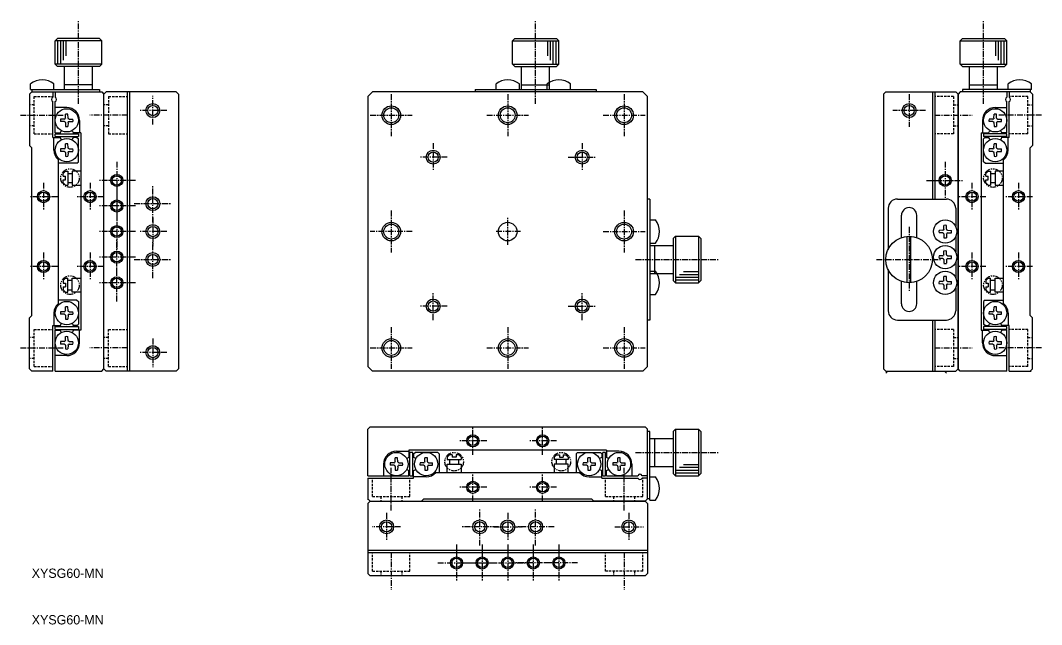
# Model space of a CAD drawing. Extents: x 62 to 281, y 71 to 320.
# Drawn here: x 62.1 to 281.4, y 71 to 200.8 of the extents above; entities that cross this region are included whole.
import ezdxf

# ---------------------------------------------------------------- set-up
doc = ezdxf.new("R2010")
doc.units = 0
for name, pattern in [('CENTER', [2, 1.25, -0.25, 0.25, -0.25]), ('DASHED', [0.75, 0.5, -0.25]), ('PHANTOM', [2.5, 1.25, -0.25, 0.25, -0.25, 0.25, -0.25])]:
    doc.linetypes.add(name, pattern=pattern)
doc.layers.get('0').update_dxf_attribs({"linetype": 'CONTINUOUS'})
doc.layers.add('CENTER', color=1, linetype='CENTER')

msp = doc.modelspace()

# ---------------------------------------------------------------- linework, layer by layer
at = {"color": 7, "linetype": 'CONTINUOUS'}
for p, q in [((69.54, 196.39), (70.04, 196.89)), ((79.54, 196.39), (69.54, 196.39)), ((69.54, 191.39), (69.54, 196.39)), ((79.04, 196.89), (70.04, 196.89)), ((79.04, 196.89), (79.54, 196.39)), ((79.54, 191.39), (79.54, 196.39)), ((168.23, 196.89), (167.73, 196.39)), ((167.73, 196.39), (177.73, 196.39)), ((167.73, 191.39), (167.73, 196.39)), ((168.23, 196.89), (177.23, 196.89)), ((177.73, 196.39), (177.23, 196.89)), ((177.73, 191.39), (177.73, 196.39)), ((264.43, 196.89), (263.93, 196.39)), ((263.93, 196.39), (273.93, 196.39)), ((263.93, 191.39), (263.93, 196.39)), ((264.43, 196.89), (273.43, 196.89)), ((273.93, 196.39), (273.43, 196.89)), ((273.93, 191.39), (273.93, 196.39)), ((79.54, 191.39), (69.54, 191.39)), ((70.04, 190.89), (69.54, 191.39)), ((79.04, 190.89), (70.04, 190.89)), ((71.54, 185.89), (71.54, 190.89)), ((77.54, 185.89), (77.54, 190.89)), ((79.54, 191.39), (79.04, 190.89)), ((167.73, 191.39), (177.73, 191.39)), ((167.73, 191.39), (168.23, 190.89)), ((168.23, 190.89), (177.23, 190.89)), ((169.73, 185.89), (169.73, 190.89)), ((175.73, 185.89), (175.73, 190.89)), ((177.23, 190.89), (177.73, 191.39)), ((263.93, 191.39), (273.93, 191.39)), ((263.93, 191.39), (264.43, 190.89)), ((264.43, 190.89), (273.43, 190.89)), ((265.93, 185.89), (265.93, 190.89)), ((271.93, 185.89), (271.93, 190.89)), ((273.43, 190.89), (273.93, 191.39)), ((64.29, 185.89), (64.29, 187.11)), ((69.29, 185.89), (69.29, 187.11)), ((77.54, 186.89), (71.54, 186.89)), ((164.23, 185.89), (164.23, 187.11)), ((169.23, 185.89), (169.23, 187.11)), ((169.73, 186.89), (175.73, 186.89)), ((175.23, 185.89), (175.23, 187.11)), ((180.23, 185.89), (180.23, 187.11)), ((265.93, 186.89), (271.93, 186.89)), ((274.18, 185.89), (274.18, 187.11)), ((279.18, 185.89), (279.18, 187.11)), ((64.04, 184.89), (64.54, 185.39)), ((64.04, 184.89), (64.04, 173.89)), ((64.29, 185.89), (79.04, 185.89)), ((64.54, 185.89), (64.54, 185.39)), ((64.54, 185.39), (79.54, 185.39)), ((69.04, 185.39), (69.04, 184.25)), ((69.54, 185.39), (69.54, 184.25)), ((79.04, 185.89), (79.04, 185.39)), ((79.54, 185.39), (80.04, 184.89)), ((80.04, 184.89), (80.54, 185.39)), ((80.04, 125.89), (80.04, 184.89)), ((80.04, 125.89), (80.04, 184.89)), ((95.54, 185.39), (80.54, 185.39)), ((85.04, 185.39), (85.04, 125.39)), ((85.54, 185.39), (85.54, 125.39)), ((96.04, 184.89), (95.54, 185.39)), ((96.04, 184.89), (96.04, 125.89)), ((136.73, 184.39), (137.73, 185.39)), ((136.73, 184.39), (136.73, 126.39)), ((195.73, 185.39), (137.73, 185.39)), ((159.73, 185.89), (185.73, 185.89)), ((159.73, 185.89), (159.73, 185.39)), ((185.73, 185.89), (185.73, 185.39)), ((196.73, 184.39), (195.73, 185.39)), ((196.73, 126.39), (196.73, 184.39)), ((247.43, 184.89), (247.93, 185.39)), ((247.43, 184.89), (247.43, 125.89)), ((247.93, 185.39), (262.93, 185.39)), ((257.93, 185.39), (257.93, 162.39)), ((258.43, 185.39), (258.43, 162.39)), ((263.43, 184.89), (262.93, 185.39)), ((263.93, 185.39), (263.43, 184.89)), ((263.43, 125.89), (263.43, 184.89)), ((263.43, 184.89), (263.43, 125.89)), ((278.93, 185.39), (263.93, 185.39)), ((264.43, 185.89), (264.43, 185.39)), ((279.18, 185.89), (264.43, 185.89)), ((273.93, 185.39), (273.93, 184.25)), ((274.43, 185.39), (274.43, 184.25)), ((278.93, 185.89), (278.93, 185.39)), ((279.43, 184.89), (278.93, 185.39)), ((279.43, 184.89), (279.43, 173.89)), ((69.04, 175.59), (69.04, 183.33)), ((69.54, 176.59), (69.54, 183.33)), ((72.04, 182.04), (69.54, 182.04)), ((271.43, 182.04), (273.93, 182.04)), ((273.93, 176.59), (273.93, 183.33)), ((274.43, 175.59), (274.43, 183.33)), ((71.77, 179.77), (71.78, 180.62)), ((72.32, 179.77), (72.3, 180.62)), ((271.15, 179.77), (271.17, 180.62)), ((271.7, 179.77), (271.69, 180.62)), ((71.54, 179.56), (70.72, 179.55)), ((71.54, 179.02), (70.72, 179.03)), ((71.54, 179.56), (71.71, 179.64)), ((71.54, 179.02), (71.71, 178.94)), ((71.77, 179.77), (71.71, 179.64)), ((71.77, 178.81), (71.71, 178.94)), ((71.77, 178.81), (71.78, 177.97)), ((72.32, 178.81), (72.3, 177.97)), ((72.32, 179.77), (72.38, 179.64)), ((72.32, 178.81), (72.38, 178.94)), ((72.54, 179.56), (72.38, 179.64)), ((72.54, 179.02), (72.38, 178.94)), ((72.54, 179.56), (73.37, 179.55)), ((72.54, 179.02), (73.37, 179.03)), ((74.79, 179.29), (74.79, 176.59)), ((268.68, 179.29), (268.68, 176.59)), ((270.93, 179.56), (270.1, 179.55)), ((270.93, 179.02), (270.1, 179.03)), ((270.93, 179.56), (271.09, 179.64)), ((270.93, 179.02), (271.09, 178.94)), ((271.15, 179.77), (271.09, 179.64)), ((271.15, 178.81), (271.09, 178.94)), ((271.15, 178.81), (271.17, 177.97)), ((271.7, 178.81), (271.69, 177.97)), ((271.7, 179.77), (271.76, 179.64)), ((271.7, 178.81), (271.76, 178.94)), ((271.93, 179.56), (271.76, 179.64)), ((271.93, 179.02), (271.76, 178.94)), ((271.93, 179.56), (272.75, 179.55)), ((271.93, 179.02), (272.75, 179.03)), ((69.04, 175.59), (70.63, 175.59)), ((69.29, 172.89), (69.29, 175.59)), ((69.54, 176.59), (70.63, 176.59)), ((69.54, 175.79), (69.54, 176.39)), ((69.54, 176.39), (74.54, 176.39)), ((69.54, 175.79), (74.54, 175.79)), ((75.04, 176.59), (73.46, 176.59)), ((74.24, 175.59), (73.46, 175.59)), ((74.24, 175.59), (74.54, 175.29)), ((74.54, 176.39), (74.54, 175.79)), ((75.04, 176.59), (75.04, 134.19)), ((268.43, 176.59), (270.01, 176.59)), ((268.43, 176.59), (268.43, 134.19)), ((268.93, 176.39), (268.93, 175.79)), ((273.93, 176.39), (268.93, 176.39)), ((273.93, 175.79), (268.93, 175.79)), ((269.23, 175.59), (268.93, 175.29)), ((269.23, 175.59), (270.01, 175.59)), ((273.93, 176.59), (272.84, 176.59)), ((274.43, 175.59), (272.84, 175.59)), ((273.93, 175.79), (273.93, 176.39)), ((274.18, 172.89), (274.18, 175.59)), ((64.04, 173.89), (64.54, 173.39)), ((64.54, 137.39), (64.54, 173.39)), ((71.54, 173.16), (71.71, 173.24)), ((71.77, 173.37), (71.71, 173.24)), ((71.77, 173.37), (71.78, 174.22)), ((72.32, 173.37), (72.3, 174.22)), ((72.32, 173.37), (72.38, 173.24)), ((72.54, 173.16), (72.38, 173.24)), ((74.54, 170.39), (74.54, 175.29)), ((268.93, 170.39), (268.93, 175.29)), ((270.93, 173.16), (271.09, 173.24)), ((271.15, 173.37), (271.09, 173.24)), ((271.15, 173.37), (271.17, 174.22)), ((271.7, 173.37), (271.69, 174.22)), ((271.7, 173.37), (271.76, 173.24)), ((271.93, 173.16), (271.76, 173.24)), ((279.43, 173.89), (278.93, 173.39)), ((278.93, 137.39), (278.93, 173.39)), ((71.54, 173.16), (70.72, 173.15)), ((71.54, 172.62), (70.72, 172.63)), ((71.54, 172.62), (71.71, 172.54)), ((71.77, 172.41), (71.71, 172.54)), ((71.77, 172.41), (71.78, 171.57)), ((72.32, 172.41), (72.3, 171.57)), ((72.32, 172.41), (72.38, 172.54)), ((72.54, 172.62), (72.38, 172.54)), ((72.54, 173.16), (73.37, 173.15)), ((72.54, 172.62), (73.37, 172.63)), ((270.93, 173.16), (270.1, 173.15)), ((270.93, 172.62), (270.1, 172.63)), ((270.93, 172.62), (271.09, 172.54)), ((271.15, 172.41), (271.09, 172.54)), ((271.15, 172.41), (271.17, 171.57)), ((271.7, 172.41), (271.69, 171.57)), ((271.7, 172.41), (271.76, 172.54)), ((271.93, 172.62), (271.76, 172.54)), ((271.93, 173.16), (272.75, 173.15)), ((271.93, 172.62), (272.75, 172.63)), ((70.24, 139.97), (70.24, 170.81)), ((74.24, 170.09), (70.24, 170.09)), ((74.24, 170.09), (74.54, 170.39)), ((269.23, 170.09), (268.93, 170.39)), ((269.23, 170.09), (273.23, 170.09)), ((273.23, 139.97), (273.23, 170.81)), ((71.74, 168.39), (71.24, 167.89)), ((71.24, 167.29), (71.24, 167.89)), ((71.24, 167.29), (71.74, 167.29)), ((71.74, 168.39), (72.24, 168.39)), ((71.74, 166.49), (71.74, 167.29)), ((72.24, 168.39), (72.24, 165.39)), ((72.24, 167.89), (73.24, 167.89)), ((73.24, 168.39), (73.24, 165.39)), ((75.04, 168.39), (73.24, 168.39)), ((269.93, 168.39), (269.43, 167.89)), ((269.43, 167.29), (269.43, 167.89)), ((269.43, 167.29), (269.93, 167.29)), ((269.93, 168.39), (270.43, 168.39)), ((269.93, 166.49), (269.93, 167.29)), ((270.43, 168.39), (270.43, 165.39)), ((270.43, 167.89), (271.43, 167.89)), ((271.43, 168.39), (271.43, 165.39)), ((273.23, 168.39), (271.43, 168.39)), ((71.24, 165.89), (71.24, 166.49)), ((71.24, 166.49), (71.74, 166.49)), ((71.74, 165.39), (71.24, 165.89)), ((71.74, 165.39), (72.24, 165.39)), ((73.24, 165.89), (72.24, 165.89)), ((73.24, 165.39), (75.04, 165.39)), ((269.43, 165.89), (269.43, 166.49)), ((269.43, 166.49), (269.93, 166.49)), ((269.93, 165.39), (269.43, 165.89)), ((269.93, 165.39), (270.43, 165.39)), ((271.43, 165.89), (270.43, 165.89)), ((271.43, 165.39), (273.23, 165.39)), ((197.23, 162.39), (196.73, 162.39)), ((197.23, 162.39), (197.23, 136.39)), ((250.43, 162.39), (260.93, 162.39)), ((248.43, 160.39), (248.43, 151.57)), ((262.93, 160.39), (262.93, 156.48)), ((197.23, 157.89), (198.46, 157.89)), ((251.28, 154.18), (251.28, 158.89)), ((254.58, 154.04), (254.58, 158.89)), ((260.2, 155.67), (260.33, 155.72)), ((260.4, 155.89), (260.33, 155.72)), ((260.4, 155.89), (260.42, 156.72)), ((260.95, 155.89), (260.94, 156.72)), ((260.95, 155.89), (261.03, 155.72)), ((261.16, 155.67), (261.03, 155.72)), ((202.73, 154.39), (202.23, 153.89)), ((202.23, 153.89), (202.23, 144.89)), ((202.73, 154.39), (202.73, 144.39)), ((202.73, 154.39), (207.73, 154.39)), ((207.73, 154.39), (207.73, 144.39)), ((208.23, 153.89), (207.73, 154.39)), ((208.23, 153.89), (208.23, 144.89)), ((252.53, 144.41), (252.53, 154.37)), ((253.33, 144.41), (253.33, 154.37)), ((260.2, 155.67), (259.35, 155.65)), ((260.2, 155.12), (259.35, 155.13)), ((260.2, 155.12), (260.33, 155.06)), ((260.4, 154.89), (260.33, 155.06)), ((260.4, 154.89), (260.42, 154.07)), ((260.95, 154.89), (260.94, 154.07)), ((260.95, 154.89), (261.03, 155.06)), ((261.16, 155.12), (261.03, 155.06)), ((261.16, 155.67), (262, 155.65)), ((261.16, 155.12), (262, 155.13)), ((262.93, 154.3), (262.93, 150.98)), ((197.23, 152.89), (198.46, 152.89)), ((197.23, 152.39), (202.23, 152.39)), ((198.23, 152.39), (198.23, 146.39)), ((260.2, 150.17), (259.35, 150.15)), ((260.2, 149.62), (259.35, 149.63)), ((260.2, 150.17), (260.33, 150.22)), ((260.2, 149.62), (260.33, 149.56)), ((260.4, 150.39), (260.33, 150.22)), ((260.4, 149.39), (260.33, 149.56)), ((260.4, 150.39), (260.42, 151.22)), ((260.4, 149.39), (260.42, 148.57)), ((260.95, 150.39), (260.94, 151.22)), ((260.95, 149.39), (260.94, 148.57)), ((260.95, 150.39), (261.03, 150.22)), ((260.95, 149.39), (261.03, 149.56)), ((261.16, 150.17), (261.03, 150.22)), ((261.16, 149.62), (261.03, 149.56)), ((261.16, 150.17), (262, 150.15)), ((261.16, 149.62), (262, 149.63)), ((248.43, 147.21), (248.43, 138.39)), ((262.93, 148.8), (262.93, 145.48)), ((71.74, 145.39), (71.24, 144.89)), ((71.24, 144.89), (71.24, 144.29)), ((71.74, 145.39), (72.24, 145.39)), ((72.24, 142.39), (72.24, 145.39)), ((73.24, 144.89), (72.24, 144.89)), ((73.24, 142.39), (73.24, 145.39)), ((73.24, 145.39), (75.04, 145.39)), ((197.23, 146.89), (198.46, 146.89)), ((197.23, 146.39), (202.23, 146.39)), ((202.23, 144.89), (202.73, 144.39)), ((207.73, 144.39), (208.23, 144.89)), ((254.58, 139.89), (254.58, 144.75)), ((260.4, 144.89), (260.33, 144.72)), ((260.4, 144.89), (260.42, 145.72)), ((260.95, 144.89), (260.94, 145.72)), ((260.95, 144.89), (261.03, 144.72)), ((269.93, 145.39), (269.43, 144.89)), ((269.43, 144.89), (269.43, 144.29)), ((269.93, 145.39), (270.43, 145.39)), ((270.43, 142.39), (270.43, 145.39)), ((271.43, 144.89), (270.43, 144.89)), ((271.43, 142.39), (271.43, 145.39)), ((271.43, 145.39), (273.23, 145.39)), ((71.24, 144.29), (71.74, 144.29)), ((71.24, 143.49), (71.24, 142.89)), ((71.24, 143.49), (71.74, 143.49)), ((71.74, 142.39), (71.24, 142.89)), ((71.74, 144.29), (71.74, 143.49)), ((72.24, 142.89), (73.24, 142.89)), ((202.73, 144.39), (207.73, 144.39)), ((251.28, 139.89), (251.28, 144.61)), ((260.2, 144.67), (259.35, 144.65)), ((260.2, 144.12), (259.35, 144.13)), ((260.2, 144.67), (260.33, 144.72)), ((260.2, 144.12), (260.33, 144.06)), ((260.4, 143.89), (260.33, 144.06)), ((260.4, 143.89), (260.42, 143.07)), ((260.95, 143.89), (260.94, 143.07)), ((260.95, 143.89), (261.03, 144.06)), ((261.16, 144.67), (261.03, 144.72)), ((261.16, 144.12), (261.03, 144.06)), ((261.16, 144.67), (262, 144.65)), ((261.16, 144.12), (262, 144.13)), ((262.93, 143.3), (262.93, 138.39)), ((269.43, 144.29), (269.93, 144.29)), ((269.43, 143.49), (269.43, 142.89)), ((269.43, 143.49), (269.93, 143.49)), ((269.93, 142.39), (269.43, 142.89)), ((269.93, 144.29), (269.93, 143.49)), ((270.43, 142.89), (271.43, 142.89)), ((74.24, 140.69), (70.24, 140.69)), ((71.74, 142.39), (72.24, 142.39)), ((75.04, 142.39), (73.24, 142.39)), ((74.24, 140.69), (74.54, 140.39)), ((74.54, 140.39), (74.54, 135.49)), ((197.23, 141.89), (198.46, 141.89)), ((269.23, 140.69), (268.93, 140.39)), ((268.93, 140.39), (268.93, 135.49)), ((269.23, 140.69), (273.23, 140.69)), ((269.93, 142.39), (270.43, 142.39)), ((273.23, 142.39), (271.43, 142.39)), ((71.54, 138.16), (70.72, 138.15)), ((71.54, 138.16), (71.71, 138.24)), ((71.77, 138.37), (71.71, 138.24)), ((71.77, 138.37), (71.78, 139.22)), ((72.32, 138.37), (72.3, 139.22)), ((72.32, 138.37), (72.38, 138.24)), ((72.54, 138.16), (72.38, 138.24)), ((72.54, 138.16), (73.37, 138.15)), ((270.93, 138.16), (270.1, 138.15)), ((270.93, 138.16), (271.09, 138.24)), ((271.15, 138.37), (271.09, 138.24)), ((271.15, 138.37), (271.17, 139.22)), ((271.7, 138.37), (271.69, 139.22)), ((271.7, 138.37), (271.76, 138.24)), ((271.93, 138.16), (271.76, 138.24)), ((271.93, 138.16), (272.75, 138.15)), ((64.54, 137.39), (64.04, 136.89)), ((64.04, 125.89), (64.04, 136.89)), ((69.29, 137.89), (69.29, 135.19)), ((71.54, 137.62), (70.72, 137.63)), ((71.54, 137.62), (71.71, 137.54)), ((71.77, 137.41), (71.71, 137.54)), ((71.77, 137.41), (71.78, 136.57)), ((72.32, 137.41), (72.3, 136.57)), ((72.32, 137.41), (72.38, 137.54)), ((72.54, 137.62), (72.38, 137.54)), ((72.54, 137.62), (73.37, 137.63)), ((197.23, 136.39), (196.73, 136.39)), ((250.43, 136.39), (260.93, 136.39)), ((257.93, 136.39), (257.93, 125.39)), ((258.43, 136.39), (258.43, 125.39)), ((270.93, 137.62), (270.1, 137.63)), ((270.93, 137.62), (271.09, 137.54)), ((271.15, 137.41), (271.09, 137.54)), ((271.15, 137.41), (271.17, 136.57)), ((271.7, 137.41), (271.69, 136.57)), ((271.7, 137.41), (271.76, 137.54)), ((271.93, 137.62), (271.76, 137.54)), ((271.93, 137.62), (272.75, 137.63)), ((274.18, 137.89), (274.18, 135.19)), ((278.93, 137.39), (279.43, 136.89)), ((279.43, 125.89), (279.43, 136.89)), ((69.04, 135.19), (70.63, 135.19)), ((69.04, 125.39), (69.04, 135.19)), ((69.54, 134.39), (69.54, 134.99)), ((69.54, 134.99), (74.54, 134.99)), ((69.54, 134.39), (74.54, 134.39)), ((69.54, 134.19), (70.63, 134.19)), ((69.54, 125.39), (69.54, 134.19)), ((74.24, 135.19), (73.46, 135.19)), ((75.04, 134.19), (73.46, 134.19)), ((74.24, 135.19), (74.54, 135.49)), ((74.54, 134.99), (74.54, 134.39)), ((74.79, 131.49), (74.79, 134.19)), ((268.43, 134.19), (270.01, 134.19)), ((268.68, 131.49), (268.68, 134.19)), ((269.23, 135.19), (268.93, 135.49)), ((268.93, 134.99), (268.93, 134.39)), ((273.93, 134.99), (268.93, 134.99)), ((273.93, 134.39), (268.93, 134.39)), ((269.23, 135.19), (270.01, 135.19)), ((274.43, 135.19), (272.84, 135.19)), ((273.93, 134.19), (272.84, 134.19)), ((273.93, 134.39), (273.93, 134.99)), ((273.93, 125.39), (273.93, 134.19)), ((274.43, 125.39), (274.43, 135.19)), ((71.54, 131.76), (70.72, 131.75)), ((71.54, 131.76), (71.71, 131.84)), ((71.77, 131.97), (71.71, 131.84)), ((71.77, 131.97), (71.78, 132.82)), ((72.32, 131.97), (72.3, 132.82)), ((72.32, 131.97), (72.38, 131.84)), ((72.54, 131.76), (72.38, 131.84)), ((72.54, 131.76), (73.37, 131.75)), ((270.93, 131.76), (270.1, 131.75)), ((270.93, 131.76), (271.09, 131.84)), ((271.15, 131.97), (271.09, 131.84)), ((271.15, 131.97), (271.17, 132.82)), ((271.7, 131.97), (271.69, 132.82)), ((271.7, 131.97), (271.76, 131.84)), ((271.93, 131.76), (271.76, 131.84)), ((271.93, 131.76), (272.75, 131.75)), ((71.54, 131.22), (70.72, 131.23)), ((71.54, 131.22), (71.71, 131.14)), ((71.77, 131.01), (71.71, 131.14)), ((71.77, 131.01), (71.78, 130.17)), ((72.32, 131.01), (72.3, 130.17)), ((72.32, 131.01), (72.38, 131.14)), ((72.54, 131.22), (72.38, 131.14)), ((72.54, 131.22), (73.37, 131.23)), ((270.93, 131.22), (270.1, 131.23)), ((270.93, 131.22), (271.09, 131.14)), ((271.15, 131.01), (271.09, 131.14)), ((271.15, 131.01), (271.17, 130.17)), ((271.7, 131.01), (271.69, 130.17)), ((271.7, 131.01), (271.76, 131.14)), ((271.93, 131.22), (271.76, 131.14)), ((271.93, 131.22), (272.75, 131.23)), ((72.04, 128.74), (69.54, 128.74)), ((271.43, 128.74), (273.93, 128.74)), ((64.04, 125.89), (64.54, 125.39)), ((69.04, 125.39), (64.54, 125.39)), ((69.54, 125.39), (79.54, 125.39)), ((79.54, 125.39), (80.04, 125.89)), ((80.04, 125.89), (80.54, 125.39)), ((95.54, 125.39), (80.54, 125.39)), ((95.54, 125.39), (96.04, 125.89)), ((137.73, 125.39), (136.73, 126.39)), ((195.73, 125.39), (137.73, 125.39)), ((196.73, 126.39), (195.73, 125.39)), ((247.93, 125.39), (247.43, 125.89)), ((247.93, 125.39), (262.93, 125.39)), ((263.43, 125.89), (262.93, 125.39)), ((263.93, 125.39), (263.43, 125.89)), ((273.93, 125.39), (263.93, 125.39)), ((274.43, 125.39), (279.13, 125.39)), ((279.43, 125.89), (278.93, 125.39)), ((136.73, 112.95), (137.23, 113.45)), ((136.73, 102.95), (136.73, 112.95)), ((137.23, 113.45), (196.23, 113.45)), ((196.73, 112.95), (196.23, 113.45)), ((196.73, 97.95), (196.73, 112.95)), ((197.23, 112.45), (196.73, 112.45)), ((197.23, 97.7), (197.23, 112.45)), ((202.73, 112.95), (202.23, 112.45)), ((202.23, 112.45), (202.23, 103.45)), ((202.73, 112.95), (202.73, 102.95)), ((202.73, 112.95), (207.73, 112.95)), ((207.73, 112.95), (207.73, 102.95)), ((208.23, 112.45), (207.73, 112.95)), ((208.23, 112.45), (208.23, 103.45)), ((197.23, 110.95), (202.23, 110.95)), ((198.23, 110.95), (198.23, 104.95)), ((142.83, 108.2), (145.53, 108.2)), ((145.53, 108.45), (145.53, 106.87)), ((187.93, 108.45), (145.53, 108.45)), ((146.33, 107.95), (145.73, 107.95)), ((145.73, 102.95), (145.73, 107.95)), ((146.33, 102.95), (146.33, 107.95)), ((146.53, 107.65), (146.83, 107.95)), ((146.53, 107.65), (146.53, 106.87)), ((151.73, 107.95), (146.83, 107.95)), ((152.03, 107.65), (151.73, 107.95)), ((152.03, 107.65), (152.03, 103.65)), ((153.73, 106.95), (154.23, 107.45)), ((154.83, 107.45), (154.23, 107.45)), ((154.83, 107.45), (154.83, 106.95)), ((156.23, 107.45), (155.63, 107.45)), ((155.63, 107.45), (155.63, 106.95)), ((156.73, 106.95), (156.23, 107.45)), ((176.73, 106.95), (177.23, 107.45)), ((177.23, 107.45), (177.83, 107.45)), ((177.83, 107.45), (177.83, 106.95)), ((178.63, 107.45), (179.23, 107.45)), ((178.63, 107.45), (178.63, 106.95)), ((179.73, 106.95), (179.23, 107.45)), ((181.43, 107.65), (181.73, 107.95)), ((181.43, 107.65), (181.43, 103.65)), ((181.73, 107.95), (186.63, 107.95)), ((186.93, 107.65), (186.63, 107.95)), ((186.93, 107.65), (186.93, 106.87)), ((187.73, 107.95), (187.13, 107.95)), ((187.13, 102.95), (187.13, 107.95)), ((187.73, 102.95), (187.73, 107.95)), ((187.93, 108.45), (187.93, 106.87)), ((190.63, 108.2), (187.93, 108.2)), ((140.08, 105.45), (140.08, 102.95)), ((142.35, 105.73), (141.51, 105.71)), ((142.35, 105.73), (142.49, 105.79)), ((142.56, 105.95), (142.49, 105.79)), ((142.56, 105.95), (142.57, 106.78)), ((143.11, 105.95), (143.09, 106.78)), ((143.11, 105.95), (143.18, 105.79)), ((143.32, 105.73), (143.18, 105.79)), ((143.32, 105.73), (144.16, 105.71)), ((148.75, 105.73), (147.91, 105.71)), ((148.75, 105.73), (148.89, 105.79)), ((148.96, 105.95), (148.89, 105.79)), ((148.96, 105.95), (148.97, 106.78)), ((149.51, 105.95), (149.49, 106.78)), ((149.51, 105.95), (149.58, 105.79)), ((149.72, 105.73), (149.58, 105.79)), ((149.72, 105.73), (150.56, 105.71)), ((153.73, 106.95), (153.73, 106.45)), ((153.73, 106.45), (156.73, 106.45)), ((153.73, 105.45), (156.73, 105.45)), ((153.73, 103.65), (153.73, 105.45)), ((154.23, 106.45), (154.23, 105.45)), ((155.63, 106.95), (154.83, 106.95)), ((156.23, 105.45), (156.23, 106.45)), ((156.73, 106.95), (156.73, 106.45)), ((156.73, 105.45), (156.73, 103.65)), ((176.73, 106.95), (176.73, 106.45)), ((179.73, 106.45), (176.73, 106.45)), ((179.73, 105.45), (176.73, 105.45)), ((176.73, 105.45), (176.73, 103.65)), ((177.23, 105.45), (177.23, 106.45)), ((177.83, 106.95), (178.63, 106.95)), ((179.23, 106.45), (179.23, 105.45)), ((179.73, 106.95), (179.73, 106.45)), ((179.73, 103.65), (179.73, 105.45)), ((183.75, 105.73), (182.91, 105.71)), ((183.75, 105.73), (183.89, 105.79)), ((183.96, 105.95), (183.89, 105.79)), ((183.96, 105.95), (183.97, 106.78)), ((184.51, 105.95), (184.49, 106.78)), ((184.51, 105.95), (184.58, 105.79)), ((184.72, 105.73), (184.58, 105.79)), ((184.72, 105.73), (185.56, 105.71)), ((190.15, 105.73), (189.31, 105.71)), ((190.15, 105.73), (190.29, 105.79)), ((190.36, 105.95), (190.29, 105.79)), ((190.36, 105.95), (190.37, 106.78)), ((190.91, 105.95), (190.89, 106.78)), ((190.91, 105.95), (190.98, 105.79)), ((191.12, 105.73), (190.98, 105.79)), ((191.12, 105.73), (191.96, 105.71)), ((193.38, 105.45), (193.38, 102.95)), ((142.35, 105.18), (141.51, 105.19)), ((142.35, 105.18), (142.49, 105.12)), ((142.56, 104.95), (142.49, 105.12)), ((142.56, 104.95), (142.57, 104.13)), ((143.11, 104.95), (143.09, 104.13)), ((143.11, 104.95), (143.18, 105.12)), ((143.32, 105.18), (143.18, 105.12)), ((143.32, 105.18), (144.16, 105.19)), ((145.53, 102.95), (145.53, 104.04)), ((146.53, 102.45), (146.53, 104.04)), ((148.75, 105.18), (147.91, 105.19)), ((148.75, 105.18), (148.89, 105.12)), ((148.96, 104.95), (148.89, 105.12)), ((148.96, 104.95), (148.97, 104.13)), ((149.51, 104.95), (149.49, 104.13)), ((149.51, 104.95), (149.58, 105.12)), ((149.72, 105.18), (149.58, 105.12)), ((149.72, 105.18), (150.56, 105.19)), ((151.31, 103.65), (182.16, 103.65)), ((183.75, 105.18), (182.91, 105.19)), ((183.75, 105.18), (183.89, 105.12)), ((183.96, 104.95), (183.89, 105.12)), ((183.96, 104.95), (183.97, 104.13)), ((184.51, 104.95), (184.49, 104.13)), ((184.51, 104.95), (184.58, 105.12)), ((184.72, 105.18), (184.58, 105.12)), ((184.72, 105.18), (185.56, 105.19)), ((186.93, 102.45), (186.93, 104.04)), ((187.93, 102.95), (187.93, 104.04)), ((190.15, 105.18), (189.31, 105.19)), ((190.15, 105.18), (190.29, 105.12)), ((190.36, 104.95), (190.29, 105.12)), ((190.36, 104.95), (190.37, 104.13)), ((190.91, 104.95), (190.89, 104.13)), ((190.91, 104.95), (190.98, 105.12)), ((191.12, 105.18), (190.98, 105.12)), ((191.12, 105.18), (191.96, 105.19)), ((197.23, 104.95), (202.23, 104.95)), ((202.23, 103.45), (202.73, 102.95)), ((207.73, 102.95), (208.23, 103.45)), ((136.73, 102.95), (145.53, 102.95)), ((136.73, 102.45), (136.73, 97.75)), ((136.73, 102.45), (146.53, 102.45)), ((145.73, 102.95), (146.33, 102.95)), ((149.23, 102.7), (146.53, 102.7)), ((184.23, 102.7), (186.93, 102.7)), ((186.93, 102.45), (194.68, 102.45)), ((187.13, 102.95), (187.73, 102.95)), ((187.93, 102.95), (194.68, 102.95)), ((196.73, 102.95), (195.59, 102.95)), ((196.73, 102.45), (195.59, 102.45)), ((197.23, 102.7), (198.46, 102.7)), ((202.73, 102.95), (207.73, 102.95)), ((137.23, 97.45), (136.73, 97.95)), ((137.23, 97.45), (136.73, 96.95)), ((136.73, 96.95), (136.73, 81.95)), ((137.23, 97.45), (196.23, 97.45)), ((137.23, 97.45), (148.23, 97.45)), ((148.73, 97.95), (148.23, 97.45)), ((148.73, 97.95), (184.73, 97.95)), ((185.23, 97.45), (184.73, 97.95)), ((196.23, 97.45), (185.23, 97.45)), ((196.23, 97.45), (196.73, 97.95)), ((196.73, 96.95), (196.23, 97.45)), ((197.23, 97.95), (196.73, 97.95)), ((196.73, 96.95), (196.73, 81.95)), ((197.23, 97.7), (198.46, 97.7)), ((136.73, 86.95), (196.73, 86.95)), ((136.73, 86.45), (196.73, 86.45)), ((137.23, 81.45), (136.73, 81.95)), ((196.23, 81.45), (137.23, 81.45)), ((196.23, 81.45), (196.73, 81.95))]:
    msp.add_line(p, q, dxfattribs=at)
at = {"color": 3, "linetype": 'CONTINUOUS'}
for p, q in [((70.14, 191.39), (70.14, 196.39)), ((70.74, 191.39), (70.74, 196.39)), ((71.34, 192.25), (71.34, 196.39)), ((71.94, 193.12), (71.94, 196.39)), ((175.33, 193.12), (175.33, 196.39)), ((175.93, 192.25), (175.93, 196.39)), ((176.53, 191.39), (176.53, 196.39)), ((177.13, 191.39), (177.13, 196.39)), ((271.53, 193.12), (271.53, 196.39)), ((272.13, 192.25), (272.13, 196.39)), ((272.73, 191.39), (272.73, 196.39)), ((273.33, 191.39), (273.33, 196.39)), ((202.73, 145.59), (207.73, 145.59)), ((202.73, 144.99), (207.73, 144.99)), ((203.6, 146.19), (207.73, 146.19)), ((204.47, 146.79), (207.73, 146.79)), ((248.35, 125.39), (247.93, 124.97)), ((260.93, 124.97), (260.51, 125.39)), ((204.47, 105.35), (207.73, 105.35)), ((202.73, 104.15), (207.73, 104.15)), ((202.73, 103.55), (207.73, 103.55)), ((203.6, 104.75), (207.73, 104.75))]:
    msp.add_line(p, q, dxfattribs=at)
at = {"color": 3, "linetype": 'DASHED'}
for p, q in [((65.04, 184.39), (69.04, 184.39)), ((65.04, 176.39), (65.04, 184.39)), ((81.04, 184.39), (81.04, 176.39)), ((81.04, 184.39), (85.04, 184.39)), ((262.43, 184.39), (258.43, 184.39)), ((262.43, 184.39), (262.43, 176.39)), ((278.43, 184.39), (274.43, 184.39)), ((278.43, 176.39), (278.43, 184.39)), ((65.04, 182.64), (64.04, 182.64)), ((81.04, 182.64), (80.04, 182.64)), ((262.43, 182.64), (263.43, 182.64)), ((278.43, 182.64), (279.43, 182.64)), ((65.04, 178.14), (64.04, 178.14)), ((81.04, 178.14), (80.04, 178.14)), ((262.43, 178.14), (263.43, 178.14)), ((278.43, 178.14), (279.43, 178.14)), ((65.04, 176.39), (69.04, 176.39)), ((81.04, 176.39), (85.04, 176.39)), ((262.43, 176.39), (258.43, 176.39)), ((278.43, 176.39), (274.43, 176.39)), ((65.04, 134.39), (69.04, 134.39)), ((65.04, 126.39), (65.04, 134.39)), ((81.04, 126.39), (81.04, 134.39)), ((81.04, 134.39), (85.04, 134.39)), ((262.43, 134.39), (258.43, 134.39)), ((262.43, 134.39), (262.43, 126.39)), ((278.43, 134.39), (274.43, 134.39)), ((278.43, 126.39), (278.43, 134.39)), ((65.04, 132.64), (64.04, 132.64)), ((81.04, 132.64), (80.04, 132.64)), ((262.43, 132.64), (263.43, 132.64)), ((278.43, 132.64), (279.43, 132.64)), ((65.04, 128.14), (64.04, 128.14)), ((81.04, 128.14), (80.04, 128.14)), ((262.43, 128.14), (263.43, 128.14)), ((278.43, 128.14), (279.43, 128.14)), ((65.04, 126.39), (69.04, 126.39)), ((81.04, 126.39), (85.04, 126.39)), ((262.43, 126.39), (258.43, 126.39)), ((278.43, 126.39), (274.43, 126.39)), ((137.73, 98.45), (137.73, 102.45)), ((145.73, 98.45), (145.73, 102.45)), ((187.73, 98.45), (187.73, 102.45)), ((195.73, 98.45), (195.73, 102.45)), ((137.73, 98.45), (145.73, 98.45)), ((139.48, 98.45), (139.48, 97.45)), ((143.98, 98.45), (143.98, 97.45)), ((187.73, 98.45), (195.73, 98.45)), ((189.48, 98.45), (189.48, 97.45)), ((193.98, 98.45), (193.98, 97.45)), ((137.73, 82.45), (137.73, 86.45)), ((145.73, 82.45), (145.73, 86.45)), ((187.73, 82.45), (187.73, 86.45)), ((195.73, 82.45), (195.73, 86.45)), ((137.73, 82.45), (145.73, 82.45)), ((139.48, 82.45), (139.48, 81.45)), ((143.98, 82.45), (143.98, 81.45)), ((195.73, 82.45), (187.73, 82.45)), ((189.48, 82.45), (189.48, 81.45)), ((193.98, 82.45), (193.98, 81.45))]:
    msp.add_line(p, q, dxfattribs=at)
at = {"color": 3, "linetype": 'CONTINUOUS'}
for centre, radius in [((90.54, 181.39), 1.5), ((141.73, 180.39), 2), ((166.73, 180.39), 2), ((191.73, 180.39), 2), ((252.93, 181.39), 1.5), ((150.73, 171.39), 1.5), ((182.73, 171.39), 1.5), ((82.79, 166.39), 1.3), ((260.68, 166.39), 1.3), ((67.04, 162.89), 1.3), ((77.04, 162.89), 1.3), ((90.54, 161.39), 1.5), ((266.43, 162.89), 1.3), ((276.43, 162.89), 1.3), ((82.79, 160.89), 1.3), ((82.79, 155.39), 1.3), ((90.54, 155.39), 1.5), ((141.73, 155.39), 2), ((191.73, 155.39), 2), ((67.04, 147.89), 1.3), ((77.04, 147.89), 1.3), ((82.79, 149.89), 1.3), ((90.54, 149.39), 1.5), ((266.43, 147.89), 1.3), ((276.43, 147.89), 1.3), ((82.79, 144.39), 1.3), ((150.73, 139.39), 1.5), ((182.73, 139.39), 1.5), ((141.73, 130.39), 2), ((166.73, 130.39), 2), ((191.73, 130.39), 2), ((90.54, 129.39), 1.5), ((159.23, 110.45), 1.3), ((174.23, 110.45), 1.3), ((159.23, 100.45), 1.3), ((174.23, 100.45), 1.3), ((140.73, 91.95), 1.5), ((160.73, 91.95), 1.5), ((166.73, 91.95), 1.5), ((172.73, 91.95), 1.5), ((192.73, 91.95), 1.5), ((155.73, 84.2), 1.3), ((161.23, 84.2), 1.3), ((166.73, 84.2), 1.3), ((172.23, 84.2), 1.3), ((177.73, 84.2), 1.3)]:
    msp.add_circle(centre, radius, dxfattribs=at)
at = {"color": 7, "linetype": 'CONTINUOUS'}
for centre, radius in [((90.54, 181.39), 1.1), ((252.93, 181.39), 1.1), ((72.04, 179.29), 2.5), ((141.73, 180.39), 1.6), ((166.73, 180.39), 1.6), ((191.73, 180.39), 1.6), ((271.43, 179.29), 2.5), ((72.04, 172.89), 2.5), ((271.43, 172.89), 2.5), ((150.73, 171.39), 1.1), ((182.73, 171.39), 1.1), ((82.79, 166.39), 1), ((260.68, 166.39), 1), ((67.04, 162.89), 1), ((77.04, 162.89), 1), ((90.54, 161.39), 1.1), ((266.43, 162.89), 1), ((276.43, 162.89), 1), ((82.79, 160.89), 1), ((260.68, 155.39), 2.5), ((82.79, 155.39), 1), ((90.54, 155.39), 1.1), ((141.73, 155.39), 1.6), ((166.73, 155.39), 2), ((191.73, 155.39), 1.6), ((252.93, 149.39), 5), ((260.68, 149.89), 2.5), ((82.79, 149.89), 1), ((90.54, 149.39), 1.1), ((67.04, 147.89), 1), ((77.04, 147.89), 1), ((266.43, 147.89), 1), ((276.43, 147.89), 1), ((82.79, 144.39), 1), ((260.68, 144.39), 2.5), ((72.04, 137.89), 2.5), ((150.73, 139.39), 1.1), ((182.73, 139.39), 1.1), ((271.43, 137.89), 2.5), ((72.04, 131.49), 2.5), ((271.43, 131.49), 2.5), ((141.73, 130.39), 1.6), ((166.73, 130.39), 1.6), ((191.73, 130.39), 1.6), ((90.54, 129.39), 1.1), ((159.23, 110.45), 1), ((174.23, 110.45), 1), ((142.83, 105.45), 2.5), ((149.23, 105.45), 2.5), ((184.23, 105.45), 2.5), ((190.63, 105.45), 2.5), ((159.23, 100.45), 1), ((174.23, 100.45), 1), ((140.73, 91.95), 1.1), ((160.73, 91.95), 1.1), ((166.73, 91.95), 1.1), ((172.73, 91.95), 1.1), ((192.73, 91.95), 1.1), ((155.73, 84.2), 1), ((161.23, 84.2), 1), ((166.73, 84.2), 1), ((172.23, 84.2), 1), ((177.73, 84.2), 1)]:
    msp.add_circle(centre, radius, dxfattribs=at)
at = {"color": 3, "linetype": 'PHANTOM'}
for centre in [(72.74, 166.89), (270.93, 166.89), (72.74, 143.89), (270.93, 143.89), (155.23, 105.95), (178.23, 105.95)]:
    msp.add_circle(centre, 2, dxfattribs=at)
at = {"color": 7, "linetype": 'CONTINUOUS'}
for centre, radius, start, end in [((66.79, 183.99), 4, 51.3178, 128.6822), ((166.73, 183.99), 4, 51.3178, 128.6822), ((177.73, 183.99), 4, 51.3178, 128.6822), ((276.68, 183.99), 4, 51.3178, 128.6822), ((69.24, 183.79), 0.5, 113.5782, 246.4218), ((69.34, 183.79), 0.5, 293.5782, 66.4218), ((274.13, 183.79), 0.5, 113.5782, 246.4218), ((274.23, 183.79), 0.5, 293.5782, 66.4218), ((72.04, 179.29), 2.75, 0, 90), ((271.43, 179.29), 2.75, 90, 180), ((72.04, 179.29), 1.35, 78.8959, 101.1041), ((271.43, 179.29), 1.35, 78.8959, 101.1041), ((72.04, 179.29), 1.35, 168.8959, 191.1041), ((72.04, 179.29), 1.35, 258.8959, 281.1041), ((72.04, 179.29), 1.35, 348.8959, 11.1041), ((271.43, 179.29), 1.35, 168.8959, 191.1041), ((271.43, 179.29), 1.35, 258.8959, 281.1041), ((271.43, 179.29), 1.35, 348.8959, 11.1041), ((72.04, 176.09), 1.5, 139.4584, 168.463), ((72.04, 176.09), 1.5, 191.537, 220.5416), ((72.04, 176.09), 1.5, 11.537, 40.5416), ((72.04, 176.09), 1.5, 319.4584, 348.4631), ((271.43, 176.09), 1.5, 139.4584, 168.463), ((271.43, 176.09), 1.5, 191.5369, 220.5416), ((271.43, 176.09), 1.5, 11.537, 40.5416), ((271.43, 176.09), 1.5, 319.4584, 348.463), ((72.04, 172.89), 1.35, 78.8959, 101.1041), ((271.43, 172.89), 1.35, 78.8959, 101.1041), ((72.04, 172.89), 2.75, 180, 229.1149), ((72.04, 172.89), 1.35, 168.8959, 191.1041), ((72.04, 172.89), 1.35, 258.8959, 281.1041), ((72.04, 172.89), 1.35, 348.8959, 11.1041), ((271.43, 172.89), 1.35, 168.8959, 191.1041), ((271.43, 172.89), 1.35, 258.8959, 281.1041), ((271.43, 172.89), 1.35, 348.8959, 11.1041), ((271.43, 172.89), 2.75, 310.8851, 0), ((250.43, 160.39), 2, 90, 180), ((260.93, 160.39), 2, 0, 90), ((252.93, 158.89), 1.65, 0, 180), ((195.33, 155.39), 4, 321.3178, 38.6822), ((260.68, 155.39), 1.35, 78.8959, 101.1041), ((260.68, 155.39), 1.35, 168.8959, 191.1041), ((260.68, 155.39), 1.35, 258.8959, 281.1041), ((260.68, 155.39), 1.35, 348.8959, 11.1041), ((260.68, 149.89), 1.35, 168.8959, 191.1041), ((260.68, 149.89), 1.35, 78.8959, 101.1041), ((260.68, 149.89), 1.35, 348.8959, 11.1041), ((260.68, 149.89), 1.35, 258.8959, 281.1041), ((195.33, 144.39), 4, 321.3178, 38.6822), ((260.68, 144.39), 1.35, 78.8959, 101.1041), ((260.68, 144.39), 1.35, 168.8959, 191.1041), ((260.68, 144.39), 1.35, 258.8959, 281.1041), ((260.68, 144.39), 1.35, 348.8959, 11.1041), ((72.04, 137.89), 2.75, 130.8851, 180), ((72.04, 137.89), 1.35, 168.8959, 191.1041), ((72.04, 137.89), 1.35, 78.8959, 101.1041), ((72.04, 137.89), 1.35, 348.8959, 11.1041), ((250.43, 138.39), 2, 180, 270), ((252.93, 139.89), 1.65, 180, 0), ((260.93, 138.39), 2, 270, 0), ((271.43, 137.89), 1.35, 168.8959, 191.1041), ((271.43, 137.89), 1.35, 78.8959, 101.1041), ((271.43, 137.89), 1.35, 348.8959, 11.1041), ((271.43, 137.89), 2.75, 0, 49.1149), ((72.04, 137.89), 1.35, 258.8959, 281.1041), ((271.43, 137.89), 1.35, 258.8959, 281.1041), ((72.04, 134.69), 1.5, 139.4584, 168.463), ((72.04, 134.69), 1.5, 191.537, 220.5416), ((72.04, 134.69), 1.5, 11.537, 40.5416), ((72.04, 134.69), 1.5, 319.4584, 348.4631), ((271.43, 134.69), 1.5, 139.4584, 168.463), ((271.43, 134.69), 1.5, 191.5369, 220.5416), ((271.43, 134.69), 1.5, 11.537, 40.5416), ((271.43, 134.69), 1.5, 319.4584, 348.463), ((72.04, 131.49), 1.35, 168.8959, 191.1041), ((72.04, 131.49), 1.35, 78.8959, 101.1041), ((72.04, 131.49), 1.35, 348.8959, 11.1041), ((271.43, 131.49), 1.35, 168.8959, 191.1041), ((271.43, 131.49), 1.35, 78.8959, 101.1041), ((271.43, 131.49), 1.35, 348.8959, 11.1041), ((72.04, 131.49), 1.35, 258.8959, 281.1041), ((72.04, 131.49), 2.75, 270, 0), ((271.43, 131.49), 2.75, 180, 270), ((271.43, 131.49), 1.35, 258.8959, 281.1041), ((142.83, 105.45), 2.75, 90, 180), ((190.63, 105.45), 2.75, 360, 90), ((142.83, 105.45), 1.35, 168.8959, 191.1041), ((142.83, 105.45), 1.35, 78.8959, 101.1041), ((142.83, 105.45), 1.35, 348.8959, 11.1041), ((146.03, 105.45), 1.5, 101.5369, 130.5416), ((146.03, 105.45), 1.5, 49.4584, 78.463), ((149.23, 105.45), 1.35, 168.8959, 191.1041), ((149.23, 105.45), 1.35, 78.8959, 101.1041), ((149.23, 105.45), 1.35, 348.8959, 11.1041), ((184.23, 105.45), 1.35, 168.8959, 191.1041), ((184.23, 105.45), 1.35, 78.8959, 101.1041), ((184.23, 105.45), 1.35, 348.8959, 11.1041), ((187.43, 105.45), 1.5, 101.5369, 130.5416), ((187.43, 105.45), 1.5, 49.4584, 78.463), ((190.63, 105.45), 1.35, 168.8959, 191.1041), ((190.63, 105.45), 1.35, 78.8959, 101.1041), ((190.63, 105.45), 1.35, 348.8959, 11.1041), ((142.83, 105.45), 1.35, 258.8959, 281.1041), ((146.03, 105.45), 1.5, 229.4584, 258.463), ((146.03, 105.45), 1.5, 281.537, 310.5416), ((149.23, 105.45), 1.35, 258.8959, 281.1041), ((149.23, 105.45), 2.75, 270, 319.1149), ((184.23, 105.45), 2.75, 220.8851, 270), ((184.23, 105.45), 1.35, 258.8959, 281.1041), ((187.43, 105.45), 1.5, 229.4584, 258.463), ((187.43, 105.45), 1.5, 281.537, 310.5416), ((190.63, 105.45), 1.35, 258.8959, 281.1041), ((195.13, 102.75), 0.5, 23.5782, 156.4218), ((195.13, 102.65), 0.5, 203.5782, 336.4218), ((195.33, 100.2), 4, 321.3178, 38.6822)]:
    msp.add_arc(centre, radius, start, end, dxfattribs=at)
at = {"layer": 'CENTER', "color": 1, "linetype": 'CENTER'}
for p, q in [((74.54, 182.87), (74.54, 200.76)), ((172.73, 182.87), (172.73, 200.76)), ((268.93, 182.87), (268.93, 200.76)), ((90.54, 178.39), (90.54, 184.52)), ((141.73, 184.89), (141.73, 175.89)), ((166.73, 184.89), (166.73, 175.89)), ((191.73, 184.89), (191.73, 175.89)), ((252.93, 184.89), (252.93, 177.89)), ((62.09, 180.39), (71.24, 180.39)), ((85.1, 180.39), (76.98, 180.39)), ((93.54, 181.39), (87.54, 181.39)), ((137.23, 180.39), (146.23, 180.39)), ((162.23, 180.39), (171.23, 180.39)), ((187.23, 180.39), (196.23, 180.39)), ((256.43, 181.39), (249.43, 181.39)), ((258.37, 180.39), (266.48, 180.39)), ((281.38, 180.39), (272.23, 180.39)), ((150.73, 174.39), (150.73, 168.39)), ((182.73, 174.39), (182.73, 168.39)), ((153.73, 171.39), (147.73, 171.39)), ((179.73, 171.39), (185.73, 171.39)), ((82.79, 170.39), (82.79, 162.39)), ((260.68, 170.39), (260.68, 162.39)), ((67.04, 165.89), (67.04, 159.89)), ((77.04, 165.89), (77.04, 159.89)), ((86.79, 166.39), (78.79, 166.39)), ((82.79, 165.89), (82.79, 157.89)), ((82.79, 164.89), (82.79, 156.89)), ((90.54, 157.39), (90.54, 165.39)), ((256.68, 166.39), (264.68, 166.39)), ((266.43, 165.89), (266.43, 159.89)), ((276.43, 165.89), (276.43, 159.89)), ((70.04, 162.89), (64.04, 162.89)), ((80.04, 162.89), (74.04, 162.89)), ((269.43, 162.89), (263.43, 162.89)), ((279.43, 162.89), (273.43, 162.89)), ((86.79, 160.89), (78.79, 160.89)), ((86.54, 161.39), (94.54, 161.39)), ((82.79, 159.39), (82.79, 151.39)), ((90.54, 158.39), (90.54, 152.26)), ((141.73, 159.89), (141.73, 150.89)), ((166.73, 152.57), (166.73, 158.52)), ((191.73, 159.89), (191.73, 150.89)), ((252.93, 156.39), (252.93, 142.39)), ((86.79, 155.39), (78.79, 155.39)), ((82.79, 145.89), (82.79, 153.89)), ((93.54, 155.39), (87.54, 155.39)), ((146.23, 155.39), (137.23, 155.39)), ((169.49, 155.39), (164.08, 155.39)), ((187.23, 155.39), (196.23, 155.39)), ((90.54, 145.39), (90.54, 153.39)), ((67.04, 150.89), (67.04, 144.89)), ((77.04, 150.89), (77.04, 144.89)), ((86.79, 149.89), (78.79, 149.89)), ((86.54, 149.39), (94.54, 149.39)), ((194.21, 149.39), (212.1, 149.39)), ((245.93, 149.39), (259.93, 149.39)), ((266.43, 150.89), (266.43, 144.89)), ((276.43, 150.89), (276.43, 144.89)), ((70.04, 147.89), (64.04, 147.89)), ((80.04, 147.89), (74.04, 147.89)), ((82.79, 140.39), (82.79, 148.39)), ((269.43, 147.89), (263.43, 147.89)), ((279.43, 147.89), (273.43, 147.89)), ((86.79, 144.39), (78.79, 144.39)), ((150.73, 136.39), (150.73, 142.39)), ((182.73, 136.39), (182.73, 142.39)), ((153.73, 139.39), (147.73, 139.39)), ((179.73, 139.39), (185.73, 139.39)), ((141.73, 134.89), (141.73, 125.89)), ((166.73, 134.89), (166.73, 125.89)), ((191.73, 134.89), (191.73, 125.89)), ((90.54, 132.39), (90.54, 126.26)), ((62.09, 130.39), (71.24, 130.39)), ((85.1, 130.39), (76.98, 130.39)), ((93.54, 129.39), (87.54, 129.39)), ((137.23, 130.39), (146.23, 130.39)), ((162.23, 130.39), (171.23, 130.39)), ((187.23, 130.39), (196.23, 130.39)), ((258.37, 130.39), (266.48, 130.39)), ((281.38, 130.39), (272.23, 130.39)), ((159.23, 107.45), (159.23, 113.45)), ((174.23, 107.45), (174.23, 113.45)), ((162.23, 110.45), (156.23, 110.45)), ((177.23, 110.45), (171.23, 110.45)), ((194.21, 107.95), (212.1, 107.95)), ((141.73, 95.5), (141.73, 104.65)), ((159.23, 97.45), (159.23, 103.45)), ((174.23, 97.45), (174.23, 103.45)), ((191.73, 95.5), (191.73, 104.65)), ((162.23, 100.45), (156.23, 100.45)), ((177.23, 100.45), (171.23, 100.45)), ((140.73, 94.95), (140.73, 88.95)), ((160.73, 87.95), (160.73, 95.95)), ((166.73, 94.95), (166.73, 88.95)), ((172.73, 87.95), (172.73, 95.95)), ((192.73, 94.95), (192.73, 88.95)), ((143.73, 91.95), (137.61, 91.95)), ((164.73, 91.95), (156.73, 91.95)), ((163.73, 91.95), (169.86, 91.95)), ((176.73, 91.95), (168.73, 91.95)), ((189.73, 91.95), (195.86, 91.95)), ((155.73, 88.2), (155.73, 80.2)), ((161.23, 88.2), (161.23, 80.2)), ((166.73, 88.2), (166.73, 80.2)), ((172.23, 88.2), (172.23, 80.2)), ((177.73, 88.2), (177.73, 80.2)), ((141.73, 86.51), (141.73, 78.4)), ((191.73, 86.51), (191.73, 78.4)), ((151.73, 84.2), (159.73, 84.2)), ((156.23, 84.2), (164.23, 84.2)), ((157.23, 84.2), (165.23, 84.2)), ((162.73, 84.2), (170.73, 84.2)), ((176.23, 84.2), (168.23, 84.2)), ((181.73, 84.2), (173.73, 84.2))]:
    msp.add_line(p, q, dxfattribs=at)

# ---------------------------------------------------------------- texts
at = {"color": 7, "linetype": 'CONTINUOUS'}
for p in [(64.52, 80.99), (64.52, 70.99)]:
    msp.add_text('XYSG60-MN', height=2, dxfattribs=at).set_placement(p)

doc.saveas('drawing.dxf')
